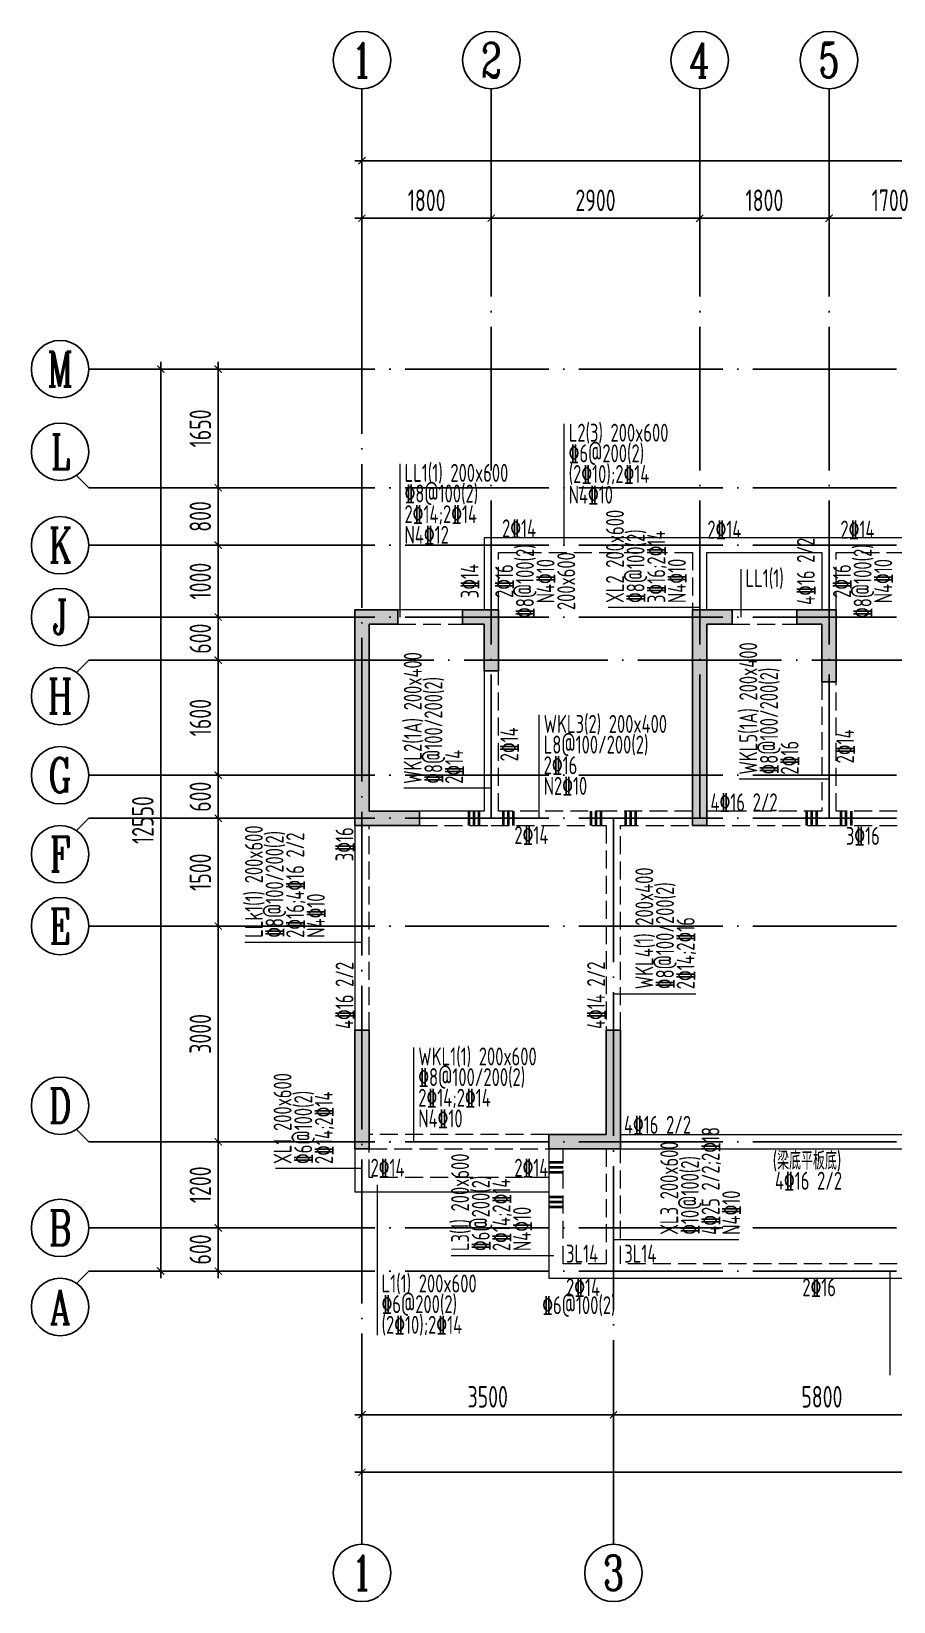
# Model space of a CAD drawing. Extents: x -461650 to 361314, y 245336 to 769729.
# Drawn here: x 99874 to 111871, y 357676 to 379525 of the extents above; entities that cross this region are included whole.
import ezdxf
from ezdxf.enums import TextEntityAlignment as Align

# ---------------------------------------------------------------- set-up
doc = ezdxf.new("R2010")
doc.units = 0
doc.header["$LTSCALE"] = 1000
doc.linetypes.add('DASH', pattern=[0.35, 0.25, -0.1])
doc.linetypes.add('DOTE', pattern=[2.42, 2, -0.2, 0.02, -0.2])
doc.layers.get('0').update_dxf_attribs({"linetype": 'CONTINUOUS'})
doc.layers.get('DEFPOINTS').update_dxf_attribs({"linetype": 'CONTINUOUS'})
for name, color, linetype in [('A-AXIS', 1, 'CONTINUOUS'), ('A-DOTE', 10, 'DOTE'), ('AXIS_NUM', 7, 'CONTINUOUS'), ('S-L主梁线', 4, 'DASH'), ('S-L梁编号', 6, 'CONTINUOUS'), ('S-L梁配筋', 7, 'CONTINUOUS'), ('S-Q墙填充', 252, 'CONTINUOUS'), ('S-Q墙实线', 6, 'CONTINUOUS'), ('S-Y一般标注', 3, 'CONTINUOUS')]:
    doc.layers.add(name, color=color, linetype=linetype)
doc.layers.add('梁附加箍筋', color=1, linetype='CONTINUOUS', lineweight=35)
doc.styles.add('TSSD_Axis', font='complex.shx', dxfattribs={"width": 0.7, "bigfont": 'hztxt.shx'})
doc.styles.add('TSSD_DIMENSION', font='Tssdeng.shx', dxfattribs={"width": 0.7, "bigfont": 'tssdchn.shx'})
doc.styles.add('TSSD_REIN', font='tssdeng.shx', dxfattribs={"width": 0.7, "height": 300, "bigfont": 'tssdchn.shx'})
doc.dimstyles.new('TSSD_100_100', dxfattribs={"dimtxt": 300, "dimasz": 100, "dimexe": 100, "dimexo": 250, "dimgap": 100, "dimtad": 1, "dimdec": 0, "dimzin": 0, "dimdsep": 46, "dimtxsty": 'TSSD_DIMENSION', "dimblk": 'ARCHTICK', "dimcen": 0, "dimdle": 100, "dimclrt": 7, "dimadec": 0, "dimazin": 0, "dimtfac": 1, "dimtdec": 0, "dimtix": 1, "dimtmove": 2, "dimatfit": 3, "dimldrblk": 'ARCHTICK', "dimfxl": 0, "dimtolj": 1, "dimtzin": 0, "dimarcsym": 0})

# ---------------------------------------------------------------- blocks, each defined once
blk = doc.blocks.new('ts_axno')
at = {"color": 0, "linetype": 'ByBlock', "lineweight": -2}
blk.add_circle((0, 0), 0.5, dxfattribs=at)
at = {"color": 0, "linetype": 'ByBlock', "lineweight": -2, "style": 'TSSD_Axis', "width": 0.7}
blk.add_attdef('A', text='', height=0.6, dxfattribs=at).set_placement((0, 0), align=Align.MIDDLE_CENTER)
blk = doc.blocks.new('_ArchTick')
at = {"color": 0, "linetype": 'ByBlock', "const_width": 0.15}
blk.add_lwpolyline([(-0.5, -0.5), (0.5, 0.5)], dxfattribs=at)
blk = doc.blocks.new('*D289')
at = {"layer": 'DEFPOINTS', "color": 0}
for p in [(6400, 19250), (4600, 18250), (6400, 18250)]:
    blk.add_point(p, dxfattribs=at)
at = {"layer": 'S-Y一般标注', "color": 0, "lineweight": -2}
for p, q in [((4500, 19250), (6500, 19250)), ((4600, 18500), (4600, 19350)), ((6400, 18500), (6400, 19350))]:
    blk.add_line(p, q, dxfattribs=at)
at = {"layer": 'S-Y一般标注', "color": 0, "lineweight": -2, "xscale": 100, "yscale": 100, "zscale": 100, "rotation": 180}
blk.add_blockref('_ArchTick', (4600, 19250), dxfattribs=at)
at = {"layer": 'S-Y一般标注', "color": 0, "lineweight": -2, "xscale": 100, "yscale": 100, "zscale": 100}
blk.add_blockref('_ArchTick', (6400, 19250), dxfattribs=at)
at = {"layer": 'S-Y一般标注', "color": 7, "insert": (5500, 19500), "char_height": 300, "attachment_point": 5, "style": 'TSSD_DIMENSION'}
blk.add_mtext('\\A1;1800', dxfattribs=at)
blk = doc.blocks.new('*D290')
at = {"layer": 'DEFPOINTS', "color": 0}
for p in [(9300, 19250), (6400, 18250), (9300, 18250)]:
    blk.add_point(p, dxfattribs=at)
at = {"layer": 'S-Y一般标注', "color": 0, "lineweight": -2}
for p, q in [((6300, 19250), (9400, 19250)), ((6400, 18500), (6400, 19350)), ((9300, 18500), (9300, 19350))]:
    blk.add_line(p, q, dxfattribs=at)
at = {"layer": 'S-Y一般标注', "color": 0, "lineweight": -2, "xscale": 100, "yscale": 100, "zscale": 100, "rotation": 180}
blk.add_blockref('_ArchTick', (6400, 19250), dxfattribs=at)
at = {"layer": 'S-Y一般标注', "color": 0, "lineweight": -2, "xscale": 100, "yscale": 100, "zscale": 100}
blk.add_blockref('_ArchTick', (9300, 19250), dxfattribs=at)
at = {"layer": 'S-Y一般标注', "color": 7, "insert": (7850, 19500), "char_height": 300, "attachment_point": 5, "style": 'TSSD_DIMENSION'}
blk.add_mtext('\\A1;2900', dxfattribs=at)
blk = doc.blocks.new('*D291')
at = {"layer": 'DEFPOINTS', "color": 0}
for p in [(11100, 19250), (9300, 18250), (11100, 18250)]:
    blk.add_point(p, dxfattribs=at)
at = {"layer": 'S-Y一般标注', "color": 0, "lineweight": -2}
for p, q in [((9200, 19250), (11200, 19250)), ((9300, 18500), (9300, 19350)), ((11100, 18500), (11100, 19350))]:
    blk.add_line(p, q, dxfattribs=at)
at = {"layer": 'S-Y一般标注', "color": 0, "lineweight": -2, "xscale": 100, "yscale": 100, "zscale": 100, "rotation": 180}
blk.add_blockref('_ArchTick', (9300, 19250), dxfattribs=at)
at = {"layer": 'S-Y一般标注', "color": 0, "lineweight": -2, "xscale": 100, "yscale": 100, "zscale": 100}
blk.add_blockref('_ArchTick', (11100, 19250), dxfattribs=at)
at = {"layer": 'S-Y一般标注', "color": 7, "insert": (10200, 19500), "char_height": 300, "attachment_point": 5, "style": 'TSSD_DIMENSION'}
blk.add_mtext('\\A1;1800', dxfattribs=at)
blk = doc.blocks.new('*D292')
at = {"layer": 'DEFPOINTS', "color": 0}
for p in [(12800, 19250), (11100, 18250), (12800, 18250)]:
    blk.add_point(p, dxfattribs=at)
at = {"layer": 'S-Y一般标注', "color": 0, "lineweight": -2}
for p, q in [((11000, 19250), (12900, 19250)), ((11100, 18500), (11100, 19350)), ((12800, 18500), (12800, 19350))]:
    blk.add_line(p, q, dxfattribs=at)
at = {"layer": 'S-Y一般标注', "color": 0, "lineweight": -2, "xscale": 100, "yscale": 100, "zscale": 100, "rotation": 180}
blk.add_blockref('_ArchTick', (11100, 19250), dxfattribs=at)
at = {"layer": 'S-Y一般标注', "color": 0, "lineweight": -2, "xscale": 100, "yscale": 100, "zscale": 100}
blk.add_blockref('_ArchTick', (12800, 19250), dxfattribs=at)
at = {"layer": 'S-Y一般标注', "color": 7, "insert": (11950, 19500), "char_height": 300, "attachment_point": 5, "style": 'TSSD_DIMENSION'}
blk.add_mtext('\\A1;1700', dxfattribs=at)
blk = doc.blocks.new('*D311')
at = {"layer": 'DEFPOINTS', "color": 0}
for p in [(54600, 20050), (4600, 18250), (54600, 18250)]:
    blk.add_point(p, dxfattribs=at)
at = {"layer": 'S-Y一般标注', "color": 0, "lineweight": -2}
for p, q in [((4600, 18500), (4600, 20150)), ((54600, 18500), (54600, 20150)), ((4500, 20050), (54700, 20050))]:
    blk.add_line(p, q, dxfattribs=at)
at = {"layer": 'S-Y一般标注', "color": 0, "lineweight": -2, "xscale": 100, "yscale": 100, "zscale": 100, "rotation": 180}
blk.add_blockref('_ArchTick', (4600, 20050), dxfattribs=at)
at = {"layer": 'S-Y一般标注', "color": 0, "lineweight": -2, "xscale": 100, "yscale": 100, "zscale": 100}
blk.add_blockref('_ArchTick', (54600, 20050), dxfattribs=at)
at = {"layer": 'S-Y一般标注', "color": 7, "insert": (29600, 20300), "char_height": 300, "attachment_point": 5, "style": 'TSSD_DIMENSION'}
blk.add_mtext('\\A1;50000', dxfattribs=at)
blk = doc.blocks.new('*D312')
at = {"layer": 'DEFPOINTS', "color": 0}
for p in [(2600, 5200), (3600, 5200), (3600, 4600)]:
    blk.add_point(p, dxfattribs=at)
at = {"layer": 'S-Y一般标注', "color": 0, "lineweight": -2}
for p, q in [((2600, 5200), (2600, 5300)), ((3350, 5200), (2500, 5200)), ((2600, 4600), (2600, 5200)), ((3350, 4600), (2500, 4600)), ((2600, 4600), (2600, 4500))]:
    blk.add_line(p, q, dxfattribs=at)
at = {"layer": 'S-Y一般标注', "color": 0, "lineweight": -2, "xscale": 100, "yscale": 100, "zscale": 100}
for p, rotation in [((2600, 5200), 270), ((2600, 4600), 90)]:
    blk.add_blockref('_ArchTick', p, dxfattribs=dict(at, rotation=rotation))
at = {"layer": 'S-Y一般标注', "color": 7, "insert": (2350, 4900), "char_height": 300, "attachment_point": 5, "rotation": 90, "style": 'TSSD_DIMENSION'}
blk.add_mtext('\\A1;600', dxfattribs=at)
blk = doc.blocks.new('*D313')
at = {"layer": 'DEFPOINTS', "color": 0}
for p in [(2600, 10900), (3600, 10900), (3600, 9400)]:
    blk.add_point(p, dxfattribs=at)
at = {"layer": 'S-Y一般标注', "color": 0, "lineweight": -2}
for p, q in [((2600, 9300), (2600, 11000)), ((3350, 10900), (2500, 10900)), ((3350, 9400), (2500, 9400))]:
    blk.add_line(p, q, dxfattribs=at)
at = {"layer": 'S-Y一般标注', "color": 0, "lineweight": -2, "xscale": 100, "yscale": 100, "zscale": 100}
for p, rotation in [((2600, 10900), 90), ((2600, 9400), 270)]:
    blk.add_blockref('_ArchTick', p, dxfattribs=dict(at, rotation=rotation))
at = {"layer": 'S-Y一般标注', "color": 7, "insert": (2350, 10150), "char_height": 300, "attachment_point": 5, "rotation": 90, "style": 'TSSD_DIMENSION'}
blk.add_mtext('\\A1;1500', dxfattribs=at)
blk = doc.blocks.new('*D314')
at = {"layer": 'DEFPOINTS', "color": 0}
for p in [(2600, 11500), (3600, 11500), (3600, 10900)]:
    blk.add_point(p, dxfattribs=at)
at = {"layer": 'S-Y一般标注', "color": 0, "lineweight": -2}
for p, q in [((2600, 11500), (2600, 11600)), ((3350, 11500), (2500, 11500)), ((2600, 10900), (2600, 11500)), ((3350, 10900), (2500, 10900)), ((2600, 10900), (2600, 10800))]:
    blk.add_line(p, q, dxfattribs=at)
at = {"layer": 'S-Y一般标注', "color": 0, "lineweight": -2, "xscale": 100, "yscale": 100, "zscale": 100}
for p, rotation in [((2600, 11500), 270), ((2600, 10900), 90)]:
    blk.add_blockref('_ArchTick', p, dxfattribs=dict(at, rotation=rotation))
at = {"layer": 'S-Y一般标注', "color": 7, "insert": (2350, 11200), "char_height": 300, "attachment_point": 5, "rotation": 90, "style": 'TSSD_DIMENSION'}
blk.add_mtext('\\A1;600', dxfattribs=at)
blk = doc.blocks.new('*D315')
at = {"layer": 'DEFPOINTS', "color": 0}
for p in [(2600, 13100), (3600, 13100), (3600, 11500)]:
    blk.add_point(p, dxfattribs=at)
at = {"layer": 'S-Y一般标注', "color": 0, "lineweight": -2}
for p, q in [((2600, 11400), (2600, 13200)), ((3350, 13100), (2500, 13100)), ((3350, 11500), (2500, 11500))]:
    blk.add_line(p, q, dxfattribs=at)
at = {"layer": 'S-Y一般标注', "color": 0, "lineweight": -2, "xscale": 100, "yscale": 100, "zscale": 100}
for p, rotation in [((2600, 13100), 90), ((2600, 11500), 270)]:
    blk.add_blockref('_ArchTick', p, dxfattribs=dict(at, rotation=rotation))
at = {"layer": 'S-Y一般标注', "color": 7, "insert": (2350, 12300), "char_height": 300, "attachment_point": 5, "rotation": 90, "style": 'TSSD_DIMENSION'}
blk.add_mtext('\\A1;1600', dxfattribs=at)
blk = doc.blocks.new('*D316')
at = {"layer": 'DEFPOINTS', "color": 0}
for p in [(2600, 13700), (3600, 13700), (3600, 13100)]:
    blk.add_point(p, dxfattribs=at)
at = {"layer": 'S-Y一般标注', "color": 0, "lineweight": -2}
for p, q in [((2600, 13700), (2600, 13800)), ((3350, 13700), (2500, 13700)), ((2600, 13100), (2600, 13700)), ((3350, 13100), (2500, 13100)), ((2600, 13100), (2600, 13000))]:
    blk.add_line(p, q, dxfattribs=at)
at = {"layer": 'S-Y一般标注', "color": 0, "lineweight": -2, "xscale": 100, "yscale": 100, "zscale": 100}
for p, rotation in [((2600, 13700), 270), ((2600, 13100), 90)]:
    blk.add_blockref('_ArchTick', p, dxfattribs=dict(at, rotation=rotation))
at = {"layer": 'S-Y一般标注', "color": 7, "insert": (2350, 13400), "char_height": 300, "attachment_point": 5, "rotation": 90, "style": 'TSSD_DIMENSION'}
blk.add_mtext('\\A1;600', dxfattribs=at)
blk = doc.blocks.new('*D317')
at = {"layer": 'DEFPOINTS', "color": 0}
for p in [(2600, 14700), (3600, 14700), (3600, 13700)]:
    blk.add_point(p, dxfattribs=at)
at = {"layer": 'S-Y一般标注', "color": 0, "lineweight": -2}
for p, q in [((3350, 14700), (2500, 14700)), ((2600, 13600), (2600, 14800)), ((3350, 13700), (2500, 13700))]:
    blk.add_line(p, q, dxfattribs=at)
at = {"layer": 'S-Y一般标注', "color": 0, "lineweight": -2, "xscale": 100, "yscale": 100, "zscale": 100}
for p, rotation in [((2600, 14700), 90), ((2600, 13700), 270)]:
    blk.add_blockref('_ArchTick', p, dxfattribs=dict(at, rotation=rotation))
at = {"layer": 'S-Y一般标注', "color": 7, "insert": (2350, 14200), "char_height": 300, "attachment_point": 5, "rotation": 90, "style": 'TSSD_DIMENSION'}
blk.add_mtext('\\A1;1000', dxfattribs=at)
blk = doc.blocks.new('*D318')
at = {"layer": 'DEFPOINTS', "color": 0}
for p in [(1800, 17150), (3600, 17150), (3600, 4600)]:
    blk.add_point(p, dxfattribs=at)
at = {"layer": 'S-Y一般标注', "color": 0, "lineweight": -2}
for p, q in [((3350, 17150), (1700, 17150)), ((1800, 4500), (1800, 17250)), ((3350, 4600), (1700, 4600))]:
    blk.add_line(p, q, dxfattribs=at)
at = {"layer": 'S-Y一般标注', "color": 0, "lineweight": -2, "xscale": 100, "yscale": 100, "zscale": 100}
for p, rotation in [((1800, 17150), 90), ((1800, 4600), 270)]:
    blk.add_blockref('_ArchTick', p, dxfattribs=dict(at, rotation=rotation))
at = {"layer": 'S-Y一般标注', "color": 7, "insert": (1550, 10875), "char_height": 300, "attachment_point": 5, "rotation": 90, "style": 'TSSD_DIMENSION'}
blk.add_mtext('\\A1;12550', dxfattribs=at)
blk = doc.blocks.new('*D319')
at = {"layer": 'DEFPOINTS', "color": 0}
for p in [(2600, 15500), (3600, 15500), (3600, 14700)]:
    blk.add_point(p, dxfattribs=at)
at = {"layer": 'S-Y一般标注', "color": 0, "lineweight": -2}
for p, q in [((2600, 14600), (2600, 15600)), ((3350, 15500), (2500, 15500)), ((3350, 14700), (2500, 14700))]:
    blk.add_line(p, q, dxfattribs=at)
at = {"layer": 'S-Y一般标注', "color": 0, "lineweight": -2, "xscale": 100, "yscale": 100, "zscale": 100}
for p, rotation in [((2600, 15500), 90), ((2600, 14700), 270)]:
    blk.add_blockref('_ArchTick', p, dxfattribs=dict(at, rotation=rotation))
at = {"layer": 'S-Y一般标注', "color": 7, "insert": (2350, 15100), "char_height": 300, "attachment_point": 5, "rotation": 90, "style": 'TSSD_DIMENSION'}
blk.add_mtext('\\A1;800', dxfattribs=at)
blk = doc.blocks.new('*D320')
at = {"layer": 'DEFPOINTS', "color": 0}
for p in [(2600, 6400), (3600, 6400), (3600, 5200)]:
    blk.add_point(p, dxfattribs=at)
at = {"layer": 'S-Y一般标注', "color": 0, "lineweight": -2}
for p, q in [((3350, 6400), (2500, 6400)), ((2600, 5100), (2600, 6500)), ((3350, 5200), (2500, 5200))]:
    blk.add_line(p, q, dxfattribs=at)
at = {"layer": 'S-Y一般标注', "color": 0, "lineweight": -2, "xscale": 100, "yscale": 100, "zscale": 100}
for p, rotation in [((2600, 6400), 90), ((2600, 5200), 270)]:
    blk.add_blockref('_ArchTick', p, dxfattribs=dict(at, rotation=rotation))
at = {"layer": 'S-Y一般标注', "color": 7, "insert": (2350, 5800), "char_height": 300, "attachment_point": 5, "rotation": 90, "style": 'TSSD_DIMENSION'}
blk.add_mtext('\\A1;1200', dxfattribs=at)
blk = doc.blocks.new('*D321')
at = {"layer": 'DEFPOINTS', "color": 0}
for p in [(2600, 9400), (3600, 9400), (3600, 6400)]:
    blk.add_point(p, dxfattribs=at)
at = {"layer": 'S-Y一般标注', "color": 0, "lineweight": -2}
for p, q in [((3350, 9400), (2500, 9400)), ((2600, 6300), (2600, 9500)), ((3350, 6400), (2500, 6400))]:
    blk.add_line(p, q, dxfattribs=at)
at = {"layer": 'S-Y一般标注', "color": 0, "lineweight": -2, "xscale": 100, "yscale": 100, "zscale": 100}
for p, rotation in [((2600, 9400), 90), ((2600, 6400), 270)]:
    blk.add_blockref('_ArchTick', p, dxfattribs=dict(at, rotation=rotation))
at = {"layer": 'S-Y一般标注', "color": 7, "insert": (2350, 7900), "char_height": 300, "attachment_point": 5, "rotation": 90, "style": 'TSSD_DIMENSION'}
blk.add_mtext('\\A1;3000', dxfattribs=at)
blk = doc.blocks.new('*D326')
at = {"layer": 'DEFPOINTS', "color": 0}
for p in [(8100, 3600), (13900, 3600), (13900, 2600)]:
    blk.add_point(p, dxfattribs=at)
at = {"layer": 'S-Y一般标注', "color": 0, "lineweight": -2}
for p, q in [((8100, 3350), (8100, 2500)), ((13900, 3350), (13900, 2500)), ((8000, 2600), (14000, 2600))]:
    blk.add_line(p, q, dxfattribs=at)
at = {"layer": 'S-Y一般标注', "color": 0, "lineweight": -2, "xscale": 100, "yscale": 100, "zscale": 100, "rotation": 180}
blk.add_blockref('_ArchTick', (8100, 2600), dxfattribs=at)
at = {"layer": 'S-Y一般标注', "color": 0, "lineweight": -2, "xscale": 100, "yscale": 100, "zscale": 100}
blk.add_blockref('_ArchTick', (13900, 2600), dxfattribs=at)
at = {"layer": 'S-Y一般标注', "color": 7, "insert": (11000, 2850), "char_height": 300, "attachment_point": 5, "style": 'TSSD_DIMENSION'}
blk.add_mtext('\\A1;5800', dxfattribs=at)
blk = doc.blocks.new('*D334')
at = {"layer": 'DEFPOINTS', "color": 0}
for p in [(4600, 3600), (54600, 3600), (54600, 1800)]:
    blk.add_point(p, dxfattribs=at)
at = {"layer": 'S-Y一般标注', "color": 0, "lineweight": -2}
for p, q in [((4600, 3350), (4600, 1700)), ((54600, 3350), (54600, 1700)), ((4500, 1800), (54700, 1800))]:
    blk.add_line(p, q, dxfattribs=at)
at = {"layer": 'S-Y一般标注', "color": 0, "lineweight": -2, "xscale": 100, "yscale": 100, "zscale": 100, "rotation": 180}
blk.add_blockref('_ArchTick', (4600, 1800), dxfattribs=at)
at = {"layer": 'S-Y一般标注', "color": 0, "lineweight": -2, "xscale": 100, "yscale": 100, "zscale": 100}
blk.add_blockref('_ArchTick', (54600, 1800), dxfattribs=at)
at = {"layer": 'S-Y一般标注', "color": 7, "insert": (29600, 2050), "char_height": 300, "attachment_point": 5, "style": 'TSSD_DIMENSION'}
blk.add_mtext('\\A1;50000', dxfattribs=at)
blk = doc.blocks.new('*D336')
at = {"layer": 'DEFPOINTS', "color": 0}
for p in [(4600, 3600), (8100, 3600), (8100, 2600)]:
    blk.add_point(p, dxfattribs=at)
at = {"layer": 'S-Y一般标注', "color": 0, "lineweight": -2}
for p, q in [((4600, 3350), (4600, 2500)), ((8100, 3350), (8100, 2500)), ((4500, 2600), (8200, 2600))]:
    blk.add_line(p, q, dxfattribs=at)
at = {"layer": 'S-Y一般标注', "color": 0, "lineweight": -2, "xscale": 100, "yscale": 100, "zscale": 100, "rotation": 180}
blk.add_blockref('_ArchTick', (4600, 2600), dxfattribs=at)
at = {"layer": 'S-Y一般标注', "color": 0, "lineweight": -2, "xscale": 100, "yscale": 100, "zscale": 100}
blk.add_blockref('_ArchTick', (8100, 2600), dxfattribs=at)
at = {"layer": 'S-Y一般标注', "color": 7, "insert": (6350, 2850), "char_height": 300, "attachment_point": 5, "style": 'TSSD_DIMENSION'}
blk.add_mtext('\\A1;3500', dxfattribs=at)
blk = doc.blocks.new('*D350')
at = {"layer": 'DEFPOINTS', "color": 0}
for p in [(2600, 17150), (3600, 17150), (3600, 15500)]:
    blk.add_point(p, dxfattribs=at)
at = {"layer": 'S-Y一般标注', "color": 0, "lineweight": -2}
for p, q in [((3350, 17150), (2500, 17150)), ((2600, 15400), (2600, 17250)), ((3350, 15500), (2500, 15500))]:
    blk.add_line(p, q, dxfattribs=at)
at = {"layer": 'S-Y一般标注', "color": 0, "lineweight": -2, "xscale": 100, "yscale": 100, "zscale": 100}
for p, rotation in [((2600, 17150), 90), ((2600, 15500), 270)]:
    blk.add_blockref('_ArchTick', p, dxfattribs=dict(at, rotation=rotation))
at = {"layer": 'S-Y一般标注', "color": 7, "insert": (2350, 16325), "char_height": 300, "attachment_point": 5, "rotation": 90, "style": 'TSSD_DIMENSION'}
blk.add_mtext('\\A1;1650', dxfattribs=at)
blk = doc.blocks.new('20210808.03393248')
at = {"layer": 'S-Q墙填充'}
h = blk.add_hatch(color=252, dxfattribs=at)
h.dxf.hatch_style = 1
h.paths.add_polyline_path([(74160, -95620), (74560, -95620), (74560, -95420), (73960, -95420), (73960, -98420), (74860, -98420), (74860, -98220), (74160, -98220)])
h = blk.add_hatch(color=252, dxfattribs=at)
h.dxf.hatch_style = 1
h.paths.add_polyline_path([(75960, -95420), (75461, -95420), (75461, -95620), (75760, -95620), (75760, -96270), (75960, -96270)])
h = blk.add_hatch(color=252, dxfattribs=at)
h.dxf.hatch_style = 1
h.paths.add_polyline_path([(78660, -95420), (78660, -98420), (78860, -98420), (78860, -95620), (79210, -95620), (79210, -95420)])
h = blk.add_hatch(color=252, dxfattribs=at)
h.dxf.hatch_style = 1
h.paths.add_polyline_path([(80460, -95620), (80460, -96420), (80660, -96420), (80660, -95420), (80111, -95420), (80111, -95620)])
h = blk.add_hatch(color=252, dxfattribs=at)
h.dxf.hatch_style = 1
h.paths.add_polyline_path([(74160, -102920), (74160, -101270), (73960, -101270), (73960, -102920)])
h = blk.add_hatch(color=252, dxfattribs=at)
h.dxf.hatch_style = 1
h.paths.add_polyline_path([(77660, -101270), (77460, -101270), (77460, -102720), (76760, -102720), (76660, -102720), (76660, -102920), (76760, -102920), (77660, -102920)])
at = {"layer": 'S-L主梁线', "linetype": 'ByBlock', "lineweight": 18}
for p, q in [((75760, -94420), (75760, -95420)), ((78760, -94420), (75760, -94420)), ((80560, -94420), (78760, -94420)), ((82160, -94420), (80560, -94420)), ((78860, -94620), (80460, -94620)), ((78860, -95420), (78860, -94620)), ((80460, -94620), (80460, -95420)), ((75461, -95420), (74560, -95420)), ((80111, -95420), (79210, -95420)), ((75760, -96270), (75760, -98220)), ((75760, -98220), (74860, -98220)), ((73960, -98420), (73960, -101270)), ((77660, -102720), (83260, -102720)), ((73960, -102920), (73960, -103520)), ((76660, -102920), (76660, -104720)), ((77660, -102920), (83260, -102920)), ((73960, -103520), (76660, -103520)), ((76660, -104720), (77560, -104720)), ((77560, -104720), (95560, -104720))]:
    blk.add_line(p, q, dxfattribs=at)
at = {"layer": 'S-L主梁线', "linetype": 'DASH', "lineweight": 18}
for p, q in [((75960, -94620), (78660, -94620)), ((75960, -95420), (75960, -94620)), ((78660, -94620), (78660, -95420)), ((80660, -94620), (82160, -94620)), ((80660, -95420), (80660, -94620)), ((74560, -95620), (75461, -95620)), ((79210, -95620), (80111, -95620)), ((75960, -98220), (75960, -96270)), ((80460, -96420), (80460, -98220)), ((80660, -98220), (80660, -96420)), ((77560, -98220), (75960, -98220)), ((78660, -98220), (77560, -98220)), ((80460, -98220), (78860, -98220)), ((83260, -98220), (80660, -98220)), ((74160, -101270), (74160, -98420)), ((74860, -98420), (75860, -98420)), ((75860, -98420), (77460, -98420)), ((77460, -98420), (77460, -101270)), ((77660, -98420), (78660, -98420)), ((77660, -101270), (77660, -98420)), ((78860, -98420), (80560, -98420)), ((80560, -98420), (83260, -98420)), ((76660, -102720), (74160, -102720)), ((74160, -102920), (76660, -102920)), ((74160, -103320), (74160, -102920)), ((76860, -104520), (76860, -102920)), ((77460, -102920), (77460, -104520)), ((77660, -104520), (77660, -102920)), ((76660, -103320), (74160, -103320)), ((77460, -104520), (76860, -104520)), ((83260, -104520), (77660, -104520))]:
    blk.add_line(p, q, dxfattribs=at)
at = {"layer": 'S-Q墙实线'}
for points in [[(74160, -95620), (74560, -95620), (74560, -95420), (73960, -95420), (73960, -98420), (74860, -98420), (74860, -98220), (74160, -98220)], [(75960, -95420), (75461, -95420), (75461, -95620), (75760, -95620), (75760, -96270), (75960, -96270)], [(78660, -95420), (78660, -98420), (78860, -98420), (78860, -95620), (79210, -95620), (79210, -95420)], [(80460, -95620), (80460, -96420), (80660, -96420), (80660, -95420), (80111, -95420), (80111, -95620)], [(74160, -102920), (74160, -101270), (73960, -101270), (73960, -102920)]]:
    blk.add_lwpolyline(points, close=True, dxfattribs=at)
blk.add_lwpolyline([(76760, -102720), (76660, -102720), (76660, -102920), (76760, -102920), (77660, -102920), (77660, -101270), (77460, -101270), (77460, -102720), (76760, -102720)], dxfattribs=at)
blk = doc.blocks.new('20210726.16395156')
at = {"layer": 'A-AXIS'}
for p, q in [((4600, 18249.9), (4600, 21049.9)), ((6400, 18249.9), (6400, 21049.9)), ((9300, 18249.9), (9300, 21049.9)), ((11100, 18249.9), (11100, 21049.9)), ((3600, 17150), (800, 17150)), ((800, 15500), (628.4, 15671.7)), ((3600, 15500), (800, 15500)), ((3600, 14700), (800, 14700)), ((3600, 13700), (800, 13700)), ((800, 13100.3), (628.4, 12928.7)), ((3600, 13100.3), (800, 13100.3)), ((3600, 11500), (800, 11500)), ((800, 10900), (628.4, 10728.4)), ((3600, 10900), (800, 10900)), ((3600, 9400), (800, 9400)), ((800, 6400), (628.4, 6571.7)), ((3600, 6400), (800, 6400)), ((3600, 5200), (800, 5200)), ((800, 4600), (628.4, 4428.4)), ((3600, 4600), (800, 4600)), ((4600, 3600), (4600, 800)), ((8100, 3600), (8100, 800))]:
    blk.add_line(p, q, dxfattribs=at)
at = {"layer": 'A-DOTE'}
for p, q in [((4600, 18249.9), (4600, 3600)), ((6400, 10900), (6400, 18249.9)), ((9300, 10900), (9300, 18249.9)), ((11100, 10900), (11100, 18249.9)), ((55600, 17150), (3600, 17150)), ((55600, 15500), (3600, 15500)), ((55600, 14700), (3600, 14700)), ((55600, 13700), (3600, 13700)), ((3600, 13100.3), (55600, 13100.3)), ((55600, 11500), (3600, 11500)), ((55600, 10900), (3600, 10900)), ((8100, 10900), (8100, 3600)), ((55600, 9400), (3600, 9400)), ((55600, 6400), (3600, 6400)), ((55600, 5200), (3600, 5200)), ((55600, 4600), (3600, 4600))]:
    blk.add_line(p, q, dxfattribs=at)
at = {"layer": 'A-AXIS'}
ref = blk.add_blockref('ts_axno', (4600, 21449.9), dxfattribs=dict(at, xscale=800, yscale=800, zscale=800))
ref.add_attrib('1', '1', dxfattribs={"layer": 'AXIS_NUM', "height": 480, "style": 'TSSD_Axis', "width": 0.7}).set_placement((4600, 21449.9), align=Align.MIDDLE_CENTER)
ref = blk.add_blockref('ts_axno', (6400, 21449.9), dxfattribs=dict(at, xscale=800, yscale=800, zscale=800))
ref.add_attrib('2', '2', dxfattribs={"layer": 'AXIS_NUM', "height": 480, "style": 'TSSD_Axis', "width": 0.7}).set_placement((6400, 21449.9), align=Align.MIDDLE_CENTER)
ref = blk.add_blockref('ts_axno', (9300, 21449.9), dxfattribs=dict(at, xscale=800, yscale=800, zscale=800))
ref.add_attrib('3', '4', dxfattribs={"layer": 'AXIS_NUM', "height": 480, "style": 'TSSD_Axis', "width": 0.7}).set_placement((9300, 21449.9), align=Align.MIDDLE_CENTER)
ref = blk.add_blockref('ts_axno', (11100, 21449.9), dxfattribs=dict(at, xscale=800, yscale=800, zscale=800))
ref.add_attrib('4', '5', dxfattribs={"layer": 'AXIS_NUM', "height": 480, "style": 'TSSD_Axis', "width": 0.7}).set_placement((11100, 21449.9), align=Align.MIDDLE_CENTER)
ref = blk.add_blockref('ts_axno', (400, 17150), dxfattribs=dict(at, xscale=800, yscale=800, zscale=800))
ref.add_attrib('G', 'M', dxfattribs={"layer": 'AXIS_NUM', "height": 480, "style": 'TSSD_Axis', "width": 0.7}).set_placement((400, 17150), align=Align.MIDDLE_CENTER)
ref = blk.add_blockref('ts_axno', (400, 16000), dxfattribs=dict(at, xscale=800, yscale=800, zscale=800))
ref.add_attrib('G', 'L', dxfattribs={"layer": 'AXIS_NUM', "height": 480, "style": 'TSSD_Axis', "width": 0.7}).set_placement((400, 16000), align=Align.MIDDLE_CENTER)
ref = blk.add_blockref('ts_axno', (400, 14700), dxfattribs=dict(at, xscale=800, yscale=800, zscale=800))
ref.add_attrib('G', 'K', dxfattribs={"layer": 'AXIS_NUM', "height": 480, "style": 'TSSD_Axis', "width": 0.7}).set_placement((400, 14700), align=Align.MIDDLE_CENTER)
ref = blk.add_blockref('ts_axno', (400, 13700), dxfattribs=dict(at, xscale=800, yscale=800, zscale=800))
ref.add_attrib('G', 'J', dxfattribs={"layer": 'AXIS_NUM', "height": 480, "style": 'TSSD_Axis', "width": 0.7}).set_placement((400, 13700), align=Align.MIDDLE_CENTER)
ref = blk.add_blockref('ts_axno', (400, 12600.3), dxfattribs=dict(at, xscale=800, yscale=800, zscale=800))
ref.add_attrib('C', 'H', dxfattribs={"layer": 'AXIS_NUM', "height": 480, "style": 'TSSD_Axis', "width": 0.7}).set_placement((400, 12600.3), align=Align.MIDDLE_CENTER)
ref = blk.add_blockref('ts_axno', (400, 11500), dxfattribs=dict(at, xscale=800, yscale=800, zscale=800))
ref.add_attrib('D', 'G', dxfattribs={"layer": 'AXIS_NUM', "height": 480, "style": 'TSSD_Axis', "width": 0.7}).set_placement((400, 11500), align=Align.MIDDLE_CENTER)
ref = blk.add_blockref('ts_axno', (400, 10400), dxfattribs=dict(at, xscale=800, yscale=800, zscale=800))
ref.add_attrib('C', 'F', dxfattribs={"layer": 'AXIS_NUM', "height": 480, "style": 'TSSD_Axis', "width": 0.7}).set_placement((400, 10400), align=Align.MIDDLE_CENTER)
ref = blk.add_blockref('ts_axno', (400, 9400), dxfattribs=dict(at, xscale=800, yscale=800, zscale=800))
ref.add_attrib('B', 'E', dxfattribs={"layer": 'AXIS_NUM', "height": 480, "style": 'TSSD_Axis', "width": 0.7}).set_placement((400, 9400), align=Align.MIDDLE_CENTER)
ref = blk.add_blockref('ts_axno', (400, 6900), dxfattribs=dict(at, xscale=800, yscale=800, zscale=800, rotation=180))
ref.add_attrib('C', 'D', dxfattribs={"layer": 'AXIS_NUM', "height": 480, "style": 'TSSD_Axis', "width": 0.7}).set_placement((400, 6900), align=Align.MIDDLE_CENTER)
ref = blk.add_blockref('ts_axno', (400, 5200), dxfattribs=dict(at, xscale=800, yscale=800, zscale=800))
ref.add_attrib('A', 'B', dxfattribs={"layer": 'AXIS_NUM', "height": 480, "style": 'TSSD_Axis', "width": 0.7}).set_placement((400, 5200), align=Align.MIDDLE_CENTER)
ref = blk.add_blockref('ts_axno', (400, 4100), dxfattribs=dict(at, xscale=800, yscale=800, zscale=800))
ref.add_attrib('F', 'A', dxfattribs={"layer": 'AXIS_NUM', "height": 480, "style": 'TSSD_Axis', "width": 0.7}).set_placement((400, 4100), align=Align.MIDDLE_CENTER)
ref = blk.add_blockref('ts_axno', (4600, 400), dxfattribs=dict(at, xscale=-800, yscale=800, zscale=800, rotation=180))
ref.add_attrib('1', '1', dxfattribs={"layer": 'AXIS_NUM', "height": 480, "style": 'TSSD_Axis', "width": 0.7}).set_placement((4600, 400), align=Align.MIDDLE_CENTER)
ref = blk.add_blockref('ts_axno', (8100, 400), dxfattribs=dict(at, xscale=-800, yscale=800, zscale=800, rotation=180))
ref.add_attrib('2', '3', dxfattribs={"layer": 'AXIS_NUM', "height": 480, "style": 'TSSD_Axis', "width": 0.7}).set_placement((8100, 400), align=Align.MIDDLE_CENTER)
at = {"layer": 'S-Y一般标注'}
for base, p1, p2, picture, middle in [((54600, 20049.9), (4600, 18249.9), (54600, 18249.9), '*D311', (29600, 20299.9)), ((6400, 19249.9), (4600, 18249.9), (6400, 18249.9), '*D289', (5500, 19499.9)), ((9300, 19249.9), (6400, 18249.9), (9300, 18249.9), '*D290', (7850, 19499.9)), ((11100, 19249.9), (9300, 18249.9), (11100, 18249.9), '*D291', (10200, 19499.9)), ((12800, 19249.9), (11100, 18249.9), (12800, 18249.9), '*D292', (11950, 19499.9)), ((54600, 1800), (4600, 3600), (54600, 3600), '*D334', (29600, 2050)), ((8100, 2600), (4600, 3600), (8100, 3600), '*D336', (6350, 2850)), ((13900, 2600), (8100, 3600), (13900, 3600), '*D326', (11000, 2850))]:
    dim = blk.add_linear_dim(base=base, p1=p1, p2=p2, dimstyle='TSSD_100_100', dxfattribs=at)
    dim.commit()
    dim.dimension.update_dxf_attribs({"geometry": picture, "text_midpoint": middle})
for base, p1, p2, picture, middle in [((1800, 17150), (3600, 4600), (3600, 17150), '*D318', (1550, 10875)), ((2600, 17150), (3600, 15500), (3600, 17150), '*D350', (2350, 16325)), ((2600, 15500), (3600, 14700), (3600, 15500), '*D319', (2350, 15100)), ((2600, 14700), (3600, 13700), (3600, 14700), '*D317', (2350, 14200)), ((2600, 13700), (3600, 13100.3), (3600, 13700), '*D316', (2350, 13400.2)), ((2600, 13100.3), (3600, 11500), (3600, 13100.3), '*D315', (2350, 12300.2)), ((2600, 11500), (3600, 10900), (3600, 11500), '*D314', (2350, 11200)), ((2600, 10900), (3600, 9400), (3600, 10900), '*D313', (2350, 10150)), ((2600, 9400), (3600, 6400), (3600, 9400), '*D321', (2350, 7900)), ((2600, 6400), (3600, 5200), (3600, 6400), '*D320', (2350, 5800)), ((2600, 5200), (3600, 4600), (3600, 5200), '*D312', (2350, 4900))]:
    dim = blk.add_linear_dim(base=base, p1=p1, p2=p2, angle=90, dimstyle='TSSD_100_100', dxfattribs=at)
    dim.commit()
    dim.dimension.update_dxf_attribs({"geometry": picture, "text_midpoint": middle})

msp = doc.modelspace()

# ---------------------------------------------------------------- linework, layer by layer
at = {"layer": 'S-L梁编号', "lineweight": 18}
for p, q in [((107287.44, 372375.58), (107287.44, 374066.15)), ((105003.09, 371375.58), (105003.09, 373507.44)), ((109748.01, 371375.58), (109748.01, 372041.8)), ((109173.55, 371508.46), (107897.65, 371508.46)), ((106939.41, 368575.58), (106939.41, 370013.57)), ((110973.56, 369121.52), (109724.41, 369121.52)), ((106273.56, 368992.6), (105055.38, 368992.6)), ((104473.55, 366849.45), (102844.33, 366849.45)), ((107973.56, 366134.54), (109121.6, 366134.54)), ((105194.67, 364075.58), (105194.67, 365386.34)), ((104473.56, 363701.27), (103272.46, 363701.27)), ((104683.32, 363475.58), (104683.32, 361382.79)), ((107973.56, 362716.4), (109717.43, 362716.4)), ((105713.99, 362490.22), (107144.71, 362490.22)), ((111819.4, 362275.74), (111819.4, 360825.83))]:
    msp.add_line(p, q, dxfattribs=at)
at = {"layer": '梁附加箍筋', "lineweight": 35}
for p, q in [((105963.56, 368475.58), (105963.56, 368675.58)), ((106033.56, 368475.58), (106033.56, 368675.58)), ((106103.56, 368475.58), (106103.56, 368675.58)), ((106443.56, 368475.58), (106443.56, 368675.58)), ((106513.56, 368475.58), (106513.56, 368675.58)), ((106583.56, 368475.58), (106583.56, 368675.58)), ((107663.56, 368475.58), (107663.56, 368675.58)), ((107733.56, 368475.58), (107733.56, 368675.58)), ((107803.56, 368475.58), (107803.56, 368675.58)), ((108143.56, 368475.58), (108143.56, 368675.58)), ((108213.56, 368475.58), (108213.56, 368675.58)), ((108283.56, 368475.58), (108283.56, 368675.58)), ((110663.56, 368475.58), (110663.56, 368675.58)), ((110733.56, 368475.58), (110733.56, 368675.58)), ((110803.56, 368475.58), (110803.56, 368675.58)), ((111143.56, 368475.58), (111143.56, 368675.58)), ((111213.56, 368475.58), (111213.56, 368675.58)), ((111283.56, 368475.58), (111283.56, 368675.58)), ((107273.47, 363785.58), (107073.47, 363785.58)), ((107273.47, 363715.58), (107073.47, 363715.58)), ((107273.47, 363645.58), (107073.47, 363645.58)), ((107273.47, 363305.58), (107073.47, 363305.58)), ((107273.47, 363235.58), (107073.47, 363235.58)), ((107273.47, 363165.58), (107073.47, 363165.58))]:
    msp.add_line(p, q, dxfattribs=at)

# ---------------------------------------------------------------- block references
at = {"layer": 'A-DOTE'}
msp.add_blockref('20210726.16395156', (99873.55, 357675.53), dxfattribs=at)
at = {"layer": 'S-Q墙填充'}
msp.add_blockref('20210808.03393248', (30413.09, 466896.03), dxfattribs=at)

# ---------------------------------------------------------------- texts
at = {"layer": 'S-L梁编号', "color": 6, "style": 'TSSD_REIN', "width": 0.7}
for s, p in [('L2(3) 200x600', (107349.94, 373816.15)), ('LL1(1) 200x600', (105065.59, 373257.44)), ('LL1(1)', (109810.51, 371791.8)), ('WKL3(2) 200x400', (107001.91, 369763.57)), ('WKL1(1) 200x600', (105257.17, 365136.34)), ('L1(1) 200x600', (104745.82, 361977.02))]:
    msp.add_text(s, height=250, dxfattribs=at).set_placement(p)
for s, p in [('XL2 200x600', (108118.8, 371570.96)), ('WKL5(1A) 200x400', (109974.41, 369184.02)), ('WKL2(1A) 200x400', (105305.38, 369055.1)), ('LLk1(1) 200x600', (103094.33, 366911.95)), ('WKL4(1) 200x400', (108527.37, 366197.04)), ('XL1 200x600', (103493.61, 363763.77)), ('XL3 200x600', (108874.16, 362778.9)), ('L3(1) 200x600', (105963.99, 362552.72))]:
    msp.add_text(s, height=250, rotation=90, dxfattribs=at).set_placement(p)
at = {"layer": 'S-L梁配筋', "color": 7, "style": 'TSSD_REIN', "width": 0.7}
for s, p in [('%%1326@200(2)', (107349.94, 373528.65)), ('(2%%13210);2%%13214', (107349.94, 373241.15)), ('%%1328@100(2)', (105065.59, 372969.94)), ('N4%%13210', (107349.94, 372953.65)), ('2%%13214;2%%13214', (105065.59, 372682.44)), ('N4%%13212', (105065.59, 372394.94)), ('2%%13214', (106423.56, 372484.78)), ('L8@100/200(2)', (107001.91, 369476.07)), ('2%%13216', (107001.91, 369188.57)), ('N2%%13210', (107001.91, 368901.07)), ('4%%13216 2/2', (109323.56, 368673.01)), ('2%%13214', (106594.19, 368215.79)), ('3%%13216', (111207.69, 368205.52)), ('%%1328@100/200(2)', (105257.17, 364848.84)), ('2%%13214;2%%13214', (105257.17, 364561.34)), ('N4%%13210', (105257.17, 364273.84)), ('4%%13216 2/2', (108118.98, 364185.47)), ('(梁底平板底)', (110188.73, 363685.16)), ('4%%13216 2/2', (110220.11, 363406.59)), ('3L14', (107313.36, 362392.61)), ('3L14', (108123.56, 362392.61)), ('2%%13214', (107313.36, 361923.73)), ('2%%13216', (110601.34, 361923.73)), ('%%1326@200(2)', (104745.82, 361689.52)), ('%%1326@100(2)', (106982.12, 361675.51)), ('(2%%13210);2%%13214', (104745.82, 361402.02))]:
    msp.add_text(s, height=250, dxfattribs=at).set_placement(p)
for s, rotation, p in [('%%1328@100(2)', 90, (108406.3, 371570.96)), ('3%%13216;2%%13214', 90, (108693.8, 371570.96)), ('N4%%13210', 90, (108981.3, 371570.96)), ('%%1328@100/200(2)', 90, (110261.91, 369184.02)), ('%%1328@100/200(2)', 90, (105592.88, 369055.1)), ('2%%13214', 90, (105880.38, 369055.1)), ('2%%13216', 90, (110549.41, 369184.02)), ('3%%13216', 90, (104356.01, 367978.18)), ('%%1328@100/200(2)', 90, (103381.83, 366911.95)), ('N4%%13210', 90, (103956.83, 366911.95)), ('%%1328@100/200(2)', 90, (108814.87, 366197.04)), ('4%%13214 2/2', 90, (107856.01, 365643.23)), ('%%1326@100(2)', 90, (103781.11, 363763.77)), ('2%%13214;2%%13214', 90, (104068.61, 363763.77)), ('4%%13225 2/2;2%%13218', 90, (109449.16, 362778.9)), ('2%%13214', 360, (104593.23, 363588.48)), ('%%13210@100(2)', 90, (109161.66, 362778.9)), ('%%1326@200(2)', 90, (106251.49, 362552.72)), ('2%%13214;2%%13214', 90, (106538.99, 362552.72)), ('N4%%13210', 90, (109736.66, 362778.9)), ('N4%%13210', 90, (106826.49, 362552.72))]:
    msp.add_text(s, height=250, rotation=rotation, dxfattribs=at).set_placement(p)
for p in [(109752.94, 372468.24), (111605.18, 372468.24)]:
    msp.add_text('2%%13214', height=250, dxfattribs=at).set_placement(p, align=Align.RIGHT)
for s, p in [('%%1328@100(2)', (106940.77, 371875.58)), ('4%%13216 2/2', (110849.95, 372012.16)), ('%%1328@100(2)', (111640.21, 371875.58)), ('3%%13214', (106172.25, 371875.58)), ('N4%%13210', (107228.27, 371875.58)), ('200x600', (107515.77, 371875.58)), ('N4%%13210', (111927.71, 371875.58)), ('2%%13216', (106653.27, 371875.58)), ('2%%13216', (111352.71, 371875.58))]:
    msp.add_text(s, height=250, rotation=90, dxfattribs=at).set_placement(p, align=Align.BOTTOM_CENTER)
for p in [(106648.39, 369603.91), (111321.96, 369575.58)]:
    msp.add_text('2%%13214', height=250, rotation=90, dxfattribs=at).set_placement(p, align=Align.CENTER)
at = {"layer": 'S-L梁配筋', "color": 1, "style": 'TSSD_REIN', "width": 0.7}
for s, p in [('2%%13216;4%%13216 2/2', (103669.33, 366911.95)), ('2%%13214;2%%13216', (109102.37, 366197.04)), ('4%%13216 2/2', (104356.01, 365643.23))]:
    msp.add_text(s, height=250, rotation=90, dxfattribs=at).set_placement(p)
at = {"layer": 'S-L梁配筋', "color": 7, "style": 'TSSD_REIN', "width": 0.7}
msp.add_text('2%%13214', height=250, rotation=360, dxfattribs=at).set_placement((107066.86, 363588.48), align=Align.RIGHT)

doc.saveas('drawing.dxf')
